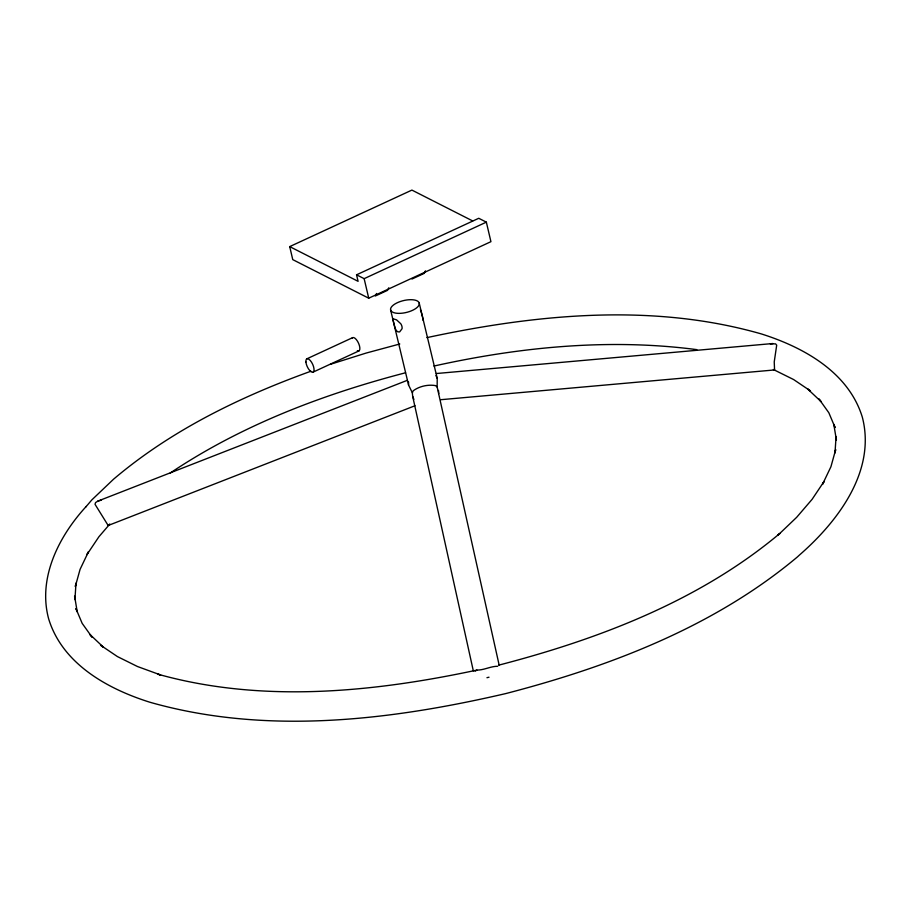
<?xml version="1.0" encoding="UTF-8"?>
<svg xmlns="http://www.w3.org/2000/svg" width="911" height="911" viewBox="0 0 911 911"><rect width="100%" height="100%" fill="white"/><g stroke="black" fill="none" stroke-linecap="round" stroke-linejoin="round"><path stroke-width="1.37" d="M499.16 665.132L437.155 387.004L437.223 378.372L419.242 303.181A14.713 6.104 -13.4 0 0 396.684 303.021A14.713 6.104 -13.4 0 0 398.824 313.373A14.713 6.104 -13.4 0 0 419.242 303.181M422.932 320.171L422.806 318.372A6.844 0.729 73.7 0 0 421.588 313.35L420.426 309.763M835 452.972L836.07 436.517L836.389 439.979L833.793 424.298L835.08 427.544L828.828 412.74L818.989 398.984L821.107 401.66L807.727 389.043L810.471 390.933L793.606 379.545L773.519 369.581M437.155 387.004L435.492 385.604C427.931 384.317 419.333 386.241 413.161 390.819L412.33 392.937L412.706 396.456L473.333 670.906M835.228 451.845L835.683 449.601L830.934 466.717L822.553 484.265L824.102 481.407L812.1 499.33L796.647 517.334L777.88 535.269L779.896 533.402C699.546 600.77 599.176 639.044 498.75 665.144M408.549 381.937L408.572 385.057L412.353 392.789M376.573 293.467L375.332 295.984L387.551 290.336L388.803 287.785M425.46 270.852L424.207 273.38L411.988 279.028M85.873 506.892L91.829 499.9L113.602 479.163C171.211 430.243 240.253 396.729 310.947 371.221M86.215 506.448C58.964 536.078 37.556 577.847 48.659 618.876C62.426 663.937 107.487 688.853 149.575 702.142L152.331 702.928C267.857 735.086 390.785 720.271 505.844 693.556C609.983 666.488 714.076 626.802 797.398 556.94L799.414 555.072C837.676 521.718 876.325 471.203 862.341 417.215C848.574 372.166 803.513 347.239 761.425 333.95L758.669 333.164C650.488 302.873 535.269 314.386 426.895 337.628M109.81 524.064L98.9 536.773L86.898 554.685L88.447 551.827L80.066 569.386L75.317 586.502L76 583.131L74.93 599.586L74.611 596.113L77.207 611.805L75.92 608.559L82.172 623.363L92.011 637.119L89.893 634.432L103.273 647.061L100.529 645.17L117.394 656.558L137.481 666.522L160.621 674.971L157.865 674.186C261.878 703.326 372.645 692.337 476.886 670.097C484.14 670.154 490.665 666.214 497.691 666.271M107.965 525.191L109.366 524.463M170.209 473.037C241.461 425.221 322.847 394.326 405.543 372.77M407.422 380.286L97.841 501.118L95.553 502.599L95.029 504.307L107.965 525.18M475.098 671.213L476.886 670.097M486.952 677.704L489.002 677.203M289.709 246.608L358.08 281.317L356.554 274.815L478.753 218.287L486.349 222.147L490.927 241.677L368.727 298.193L292.761 259.624L289.709 246.608L411.909 190.092L472.684 220.94M356.554 274.815L364.149 278.664L486.349 222.147M306.745 358.877L352.568 337.685M313.19 372.075L359.014 350.883M108.318 525.442L414.983 405.748M330.716 364.206L366.199 353.047L399.781 343.994M97.841 501.118L101.44 500.105M433.955 366.04C519.908 347 609.186 338.129 696.835 349.642M770.342 343.971L775.557 343.846L776.696 345.167L774.236 361.895L774.566 369.946L440.799 399.701M436.335 373.533L772.858 343.527M773.405 369.502L774.566 369.946M435.936 375.537L437.223 378.372M412.706 396.456L413.879 399.394M390.591 309.865L408.572 385.057M364.149 278.664L368.727 298.193M438.487 390.432L438.783 393.575M352.022 338.323A7.356 2.961 65.2 0 1 358.706 343.572A7.356 2.961 65.2 0 1 357.317 350.792M393.119 318.907L393.256 320.706A6.844 0.729 73.7 0 0 394.463 325.728C395.158 328.142 396.16 332.72 399.622 331.934L402.047 328.734A6.844 4.897 48.8 0 0 400.772 323.747L396.581 319.875L393.199 318.816M305.902 361.94A7.356 2.961 65.2 0 0 312.427 372.269A7.356 2.961 65.2 0 0 311.562 362.236A7.356 2.961 65.2 0 0 305.902 361.94"/></g></svg>
